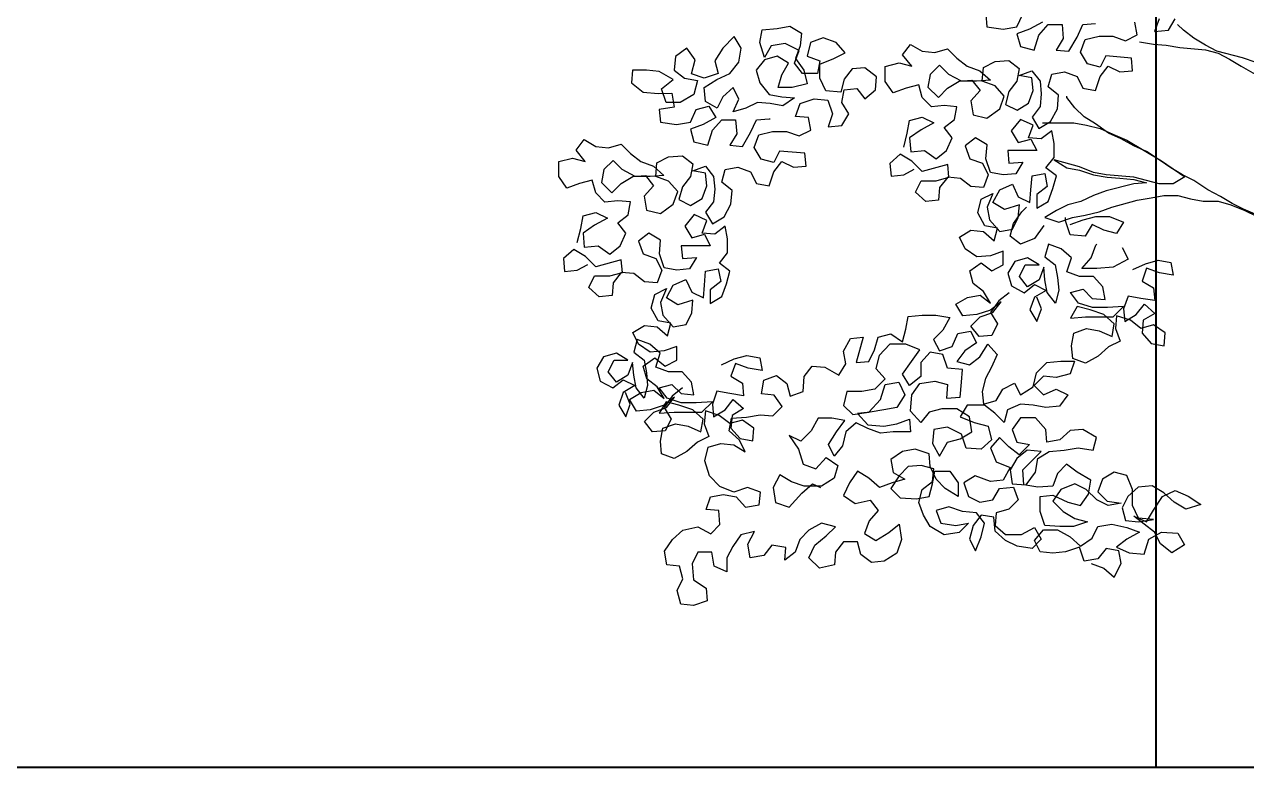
# Model space of a CAD drawing. Header units: millimetres. Extents: x 1564 to 2013, y 216 to 285.
# Drawn here: x 1713.51 to 1717.69, y 225.15 to 227.693 of the extents above; entities that cross this region are included whole.
import ezdxf

# ---------------------------------------------------------------- set-up
doc = ezdxf.new("R2010")
doc.units = ezdxf.units.MM
doc.header["$LTSCALE"] = 10
doc.layers.get('0').update_dxf_attribs({"color": 90})
doc.layers.add('PN 05', color=50, linetype='Continuous', lineweight=40)
doc.layers.add('PN 06', color=1, linetype='Continuous', lineweight=40)
doc.layers.add('ÁRVORE PRESERVADA', color=252, linetype='Continuous')

# ---------------------------------------------------------------- blocks, each defined once
blk = doc.blocks.new('A$C338F7350')
for points in [[(1.8595, 8.1568), (1.8743, 8.2162), (1.8841, 8.2705), (1.9385, 8.2854), (1.9879, 8.2608), (1.9336, 8.2311), (1.8842, 8.1964), (1.8892, 8.1371), (1.9485, 8.1421), (1.9979, 8.1075), (2.0424, 8.1422), (2.0671, 8.1966), (2.0324, 8.241), (2.0769, 8.2757), (2.0867, 8.33), (2.0323, 8.3349), (1.978, 8.3299), (1.9384, 8.3694), (1.9235, 8.4238), (1.8692, 8.4089), (1.8148, 8.3891), (1.7802, 8.4385), (1.7801, 8.5027), (1.8394, 8.5176), (1.8938, 8.5029), (1.8542, 8.5522), (1.8888, 8.5968), (1.9382, 8.5671), (1.9926, 8.5623), (2.0469, 8.5771), (2.0865, 8.5376), (2.131, 8.5031), (2.1854, 8.4833), (2.2299, 8.4438), (2.1706, 8.4389), (2.1064, 8.4388), (2.052, 8.4684), (2.0124, 8.5079), (1.9729, 8.4683), (1.9631, 8.4139), (2.0076, 8.3695), (2.0471, 8.4091), (2.0965, 8.4388), (2.1508, 8.4438), (2.1855, 8.3993), (2.146, 8.3548), (2.1559, 8.2955), (2.2152, 8.2807), (2.2696, 8.3203), (2.2893, 8.3747), (2.2497, 8.4192), (2.1953, 8.4389), (2.2002, 8.4982), (2.2496, 8.5229), (2.3089, 8.5279), (2.3534, 8.4934), (2.3436, 8.439), (2.3091, 8.3945), (2.2943, 8.3401), (2.3437, 8.3154), (2.3931, 8.3451), (2.4128, 8.3995), (2.4078, 8.4539), (2.3535, 8.4637), (2.4078, 8.4836), (2.4425, 8.4391), (2.4474, 8.3847), (2.4426, 8.3304), (2.408, 8.2859), (2.4377, 8.2365), (2.4871, 8.2662), (2.5167, 8.3205), (2.5216, 8.3799), (2.4771, 8.4144), (2.4919, 8.4688), (2.5462, 8.4787), (2.6006, 8.459), (2.6254, 8.4096), (2.6797, 8.3998), (2.6994, 8.4591), (2.734, 8.5036), (2.7835, 8.479), (2.8378, 8.4839), (2.8328, 8.5383), (2.7241, 8.5481), (2.6994, 8.4986), (2.645, 8.5134), (2.6153, 8.5628), (2.6351, 8.6172), (2.6943, 8.6321), (2.7537, 8.6321), (2.808, 8.6124), (2.8574, 8.6372), (2.8475, 8.6915)], [(2.9513, 8.7065), (2.9316, 8.6521), (2.9909, 8.6571), (3.0205, 8.7065)], [(2.2099, 8.7256), (2.2149, 8.6712), (2.2841, 8.6614), (2.3434, 8.6713), (2.3681, 8.7257)], [(2.4521, 8.6912), (2.3978, 8.6615), (2.3434, 8.6417), (2.3583, 8.5873), (2.4176, 8.5725), (2.4373, 8.6368), (2.4768, 8.6813), (2.5361, 8.6814), (2.5411, 8.6221), (2.5115, 8.5726), (2.5659, 8.5677), (2.6004, 8.6271), (2.6251, 8.6814), (2.6795, 8.6864)], [(3.6433, 8.5934), (3.6533, 8.5391), (3.6632, 8.4798), (3.6731, 8.4254), (3.6979, 8.376), (3.7078, 8.3216), (3.6633, 8.3562), (3.6287, 8.4105), (3.5792, 8.4451), (3.5298, 8.4698), (3.4754, 8.4895), (3.3666, 8.519), (3.3073, 8.5387), (3.1985, 8.5683), (3.1491, 8.593), (3.0996, 8.6226), (3.0551, 8.6571), (3.0304, 8.6818)], [(0.4635, 7.7493), (0.4783, 7.8086), (0.4882, 7.863), (0.5425, 7.8779), (0.592, 7.8532), (0.5376, 7.8235), (0.4882, 7.7889), (0.4932, 7.7296), (0.5525, 7.7346), (0.602, 7.7), (0.6464, 7.7347), (0.6711, 7.7891), (0.6365, 7.8335), (0.6809, 7.8681), (0.6907, 7.9225), (0.6364, 7.9274), (0.582, 7.9224), (0.5424, 7.9619), (0.5276, 8.0163), (0.4732, 8.0014), (0.4188, 7.9816), (0.3842, 8.031), (0.3841, 8.0952), (0.4434, 8.1101), (0.4978, 8.0953), (0.4582, 8.1447), (0.4928, 8.1892), (0.5422, 8.1596), (0.5966, 8.1547), (0.651, 8.1696), (0.6905, 8.1301), (0.7351, 8.0955), (0.7894, 8.0758), (0.834, 8.0363), (0.7747, 8.0313), (0.7104, 8.0313), (0.656, 8.0609), (0.6164, 8.1004), (0.5769, 8.0608), (0.5671, 8.0064), (0.6116, 7.962), (0.6511, 8.0016), (0.7005, 8.0313), (0.7549, 8.0363), (0.7895, 7.9918), (0.75, 7.9473), (0.76, 7.888), (0.8193, 7.8732), (0.8736, 7.9128), (0.8933, 7.9672), (0.8538, 8.0116), (0.7994, 8.0313), (0.8043, 8.0907), (0.8537, 8.1154), (0.913, 8.1204), (0.9575, 8.0859), (0.9476, 8.0315), (0.9131, 7.987), (0.8983, 7.9326), (0.9478, 7.9079), (0.9972, 7.9376), (1.0169, 7.992), (1.0119, 8.0464), (0.9575, 8.0562), (1.0119, 8.076), (1.0465, 8.0316), (1.0515, 7.9772), (1.0466, 7.9228), (1.012, 7.8783), (1.0417, 7.8289), (1.0911, 7.8586), (1.1207, 7.913), (1.1256, 7.9723), (1.0811, 8.0069), (1.0959, 8.0613), (1.1503, 8.0712), (1.2046, 8.0515), (1.2294, 8.0021), (1.2838, 7.9923), (1.3035, 8.0516), (1.338, 8.0961), (1.3875, 8.0714), (1.4419, 8.0764), (1.4369, 8.1308), (1.3281, 8.1406), (1.3035, 8.0911), (1.2491, 8.1059), (1.2194, 8.1553), (1.2391, 8.2097), (1.2984, 8.2246), (1.3577, 8.2246), (1.4121, 8.2049), (1.4615, 8.2297), (1.4515, 8.284), (1.3972, 8.2889), (1.4169, 8.3433), (1.4762, 8.3631), (1.5355, 8.3582), (1.5553, 8.2989), (1.5356, 8.2445), (1.5949, 8.2495), (1.6245, 8.299), (1.5948, 8.3484), (1.6047, 8.4028), (1.659, 8.4078), (1.6937, 8.3633), (1.7381, 8.4029), (1.743, 8.4573), (1.6935, 8.4968), (1.6392, 8.4918), (1.6046, 8.4473), (1.5898, 8.3929), (1.5256, 8.3978), (1.5008, 8.4521), (1.5008, 8.5114), (1.5601, 8.5362), (1.6095, 8.5609), (1.5699, 8.6054), (1.5155, 8.6251), (1.4611, 8.6053), (1.4464, 8.546), (1.5008, 8.5262), (1.4909, 8.4719), (1.4267, 8.4718), (1.392, 8.5163), (1.4117, 8.5706), (1.3524, 8.6002), (1.2931, 8.5903), (1.2635, 8.5408), (1.2437, 8.6051), (1.2535, 8.6595), (1.3178, 8.6645), (1.3721, 8.6744), (1.4216, 8.6448), (1.4167, 8.5904), (1.3969, 8.536), (1.4316, 8.4866), (1.4465, 8.4273), (1.3822, 8.4125), (1.3229, 8.4124), (1.3377, 8.4668), (1.3673, 8.5162), (1.3179, 8.5458), (1.2635, 8.531), (1.229, 8.4864), (1.2438, 8.4321), (1.2834, 8.3827), (1.3378, 8.3729), (1.3922, 8.368), (1.3428, 8.3333), (1.2884, 8.3432), (1.234, 8.3481), (1.1846, 8.3233), (1.1303, 8.3084), (1.1549, 8.3628), (1.1302, 8.4122), (1.0857, 8.3726), (1.0611, 8.3232), (1.0116, 8.3528), (1.0066, 8.4121), (1.0609, 8.4468), (1.1153, 8.4715), (1.1548, 8.521), (1.1646, 8.5803), (1.1349, 8.6297), (1.0855, 8.5802), (1.051, 8.5258), (1.0659, 8.4715), (1.0066, 8.4516), (0.9522, 8.4714), (0.967, 8.5307), (0.9323, 8.5801), (0.8829, 8.5454), (0.878, 8.4861), (0.9226, 8.4516), (0.9769, 8.4417), (0.9622, 8.3824), (0.9029, 8.3478), (0.8436, 8.3477), (0.8237, 8.407), (0.8731, 8.4466), (0.8138, 8.4811), (0.7594, 8.486), (0.7001, 8.486), (0.6952, 8.4316), (0.7447, 8.3921), (0.8089, 8.3872), (0.8682, 8.3873), (0.8782, 8.328), (0.8139, 8.318), (0.8189, 8.2637), (0.8881, 8.2538), (0.9474, 8.2638), (0.9721, 8.3182), (1.0265, 8.333), (1.0562, 8.2836), (1.0018, 8.2539), (0.9475, 8.2341), (0.9623, 8.1798), (1.0217, 8.165), (1.0414, 8.2293), (1.0809, 8.2738), (1.1402, 8.2738), (1.1452, 8.2145), (1.1156, 8.1651), (1.1699, 8.1602), (1.2045, 8.2195), (1.2291, 8.2739), (1.2835, 8.2789), (1.2885, 8.2789)], [(2.8674, 8.6075), (2.9267, 8.5977), (2.981, 8.5928), (3.0404, 8.583), (3.1491, 8.5732), (3.2035, 8.5584), (3.2529, 8.5337), (3.3024, 8.5041), (3.3617, 8.4696)], [(3.3722, 7.8666), (3.3128, 7.8913), (3.2634, 7.916), (3.2139, 7.9456), (3.1595, 7.9752), (3.1002, 8.0147), (3.0507, 8.0393), (3.0013, 8.0689), (2.9518, 8.1035), (2.8974, 8.138), (2.843, 8.1627), (2.7887, 8.1923), (2.7343, 8.217), (2.6799, 8.2564), (2.6304, 8.2861), (2.5908, 8.3256), (2.5562, 8.37), (2.5562, 8.375)], [(2.3098, 7.5345), (2.2654, 7.4999), (2.2308, 7.4504), (2.2605, 7.401), (2.2359, 7.3516), (2.1815, 7.3466), (2.1469, 7.391), (2.1864, 7.4306), (2.2407, 7.4504), (2.2753, 7.4949), (2.2308, 7.4603), (2.1715, 7.4405), (2.1122, 7.4355), (2.0825, 7.4849), (2.1319, 7.5146), (2.1863, 7.5245), (2.2308, 7.49), (2.2011, 7.5394), (2.1566, 7.5739), (2.1417, 7.6283), (2.1911, 7.6629), (2.2356, 7.6283), (2.285, 7.6531), (2.285, 7.7124), (2.2306, 7.6926), (2.1713, 7.6876), (2.1219, 7.7222), (2.0971, 7.7716), (2.1465, 7.8013), (2.2009, 7.7964), (2.2454, 7.7569), (2.2602, 7.8112), (2.2058, 7.8211), (2.1761, 7.8754), (2.1909, 7.9347), (2.2403, 7.9595), (2.2156, 7.9002), (2.2255, 7.8458), (2.2701, 7.7964), (2.3244, 7.8064), (2.3491, 7.8558), (2.354, 7.9102), (2.2897, 7.8903), (2.2403, 7.92), (2.2699, 7.9744), (2.3242, 7.9991), (2.349, 7.9448), (2.3985, 7.9201), (2.4033, 7.9745), (2.4082, 8.0338), (2.4626, 8.0437), (2.4725, 7.9894), (2.4281, 7.9547), (2.4281, 7.8954), (2.4775, 7.9251), (2.4972, 7.9795), (2.512, 8.0339), (2.4675, 8.0684), (2.5021, 8.113), (2.502, 8.1723), (2.4921, 8.2266), (2.4476, 8.192), (2.3933, 8.1969), (2.413, 8.2513), (2.3586, 8.2759), (2.3191, 8.2265), (2.3488, 8.1771), (2.4031, 8.1919), (2.4279, 8.1425), (2.3043, 8.1424), (2.3093, 8.0881), (2.3686, 8.0931), (2.339, 8.0436), (2.2847, 8.0386), (2.2303, 8.0485), (2.2105, 8.1077), (2.2154, 8.1671), (2.1659, 8.1967), (2.1215, 8.162), (2.1413, 8.1077), (2.1957, 8.088), (2.2204, 8.0386), (2.2007, 7.9842), (2.1463, 7.9891), (2.1018, 8.0236), (2.0474, 8.0285), (2.0129, 7.984), (2.008, 7.9296), (1.9536, 7.9246), (1.9091, 7.9641), (1.9338, 8.0136), (1.998, 8.0136), (2.0524, 8.0285), (2.0474, 8.0829), (1.9387, 8.0531), (1.8942, 8.0976), (1.8447, 8.1272), (1.8003, 8.0876), (1.8053, 8.0332), (1.8596, 8.0382), (1.9041, 8.063)], [(2.4525, 8.2612), (2.586, 8.2613), (2.6403, 8.2515), (2.6997, 8.2367), (2.754, 8.212), (2.8134, 8.1874), (2.9617, 8.0985), (3.0606, 8.0294), (3.0112, 7.9997), (2.9519, 7.9997), (2.8432, 8.0292), (2.7245, 8.039), (2.6702, 8.0489), (2.6108, 8.0735), (2.5021, 8.1031), (2.5565, 8.0685), (2.6108, 8.0587), (2.6702, 8.039), (2.7295, 8.0291), (2.7839, 8.0242), (2.8432, 8.0194), (2.8976, 8.0046), (2.8432, 7.9996), (2.7246, 7.9698), (2.6703, 7.95), (2.6159, 7.9252), (2.5616, 7.9104), (2.5122, 7.8856), (2.4628, 7.8559), (2.5221, 7.8362), (2.5814, 7.856), (2.6357, 7.866), (2.695, 7.8808), (2.7494, 7.9007), (2.8581, 7.9304), (2.9174, 7.9403), (2.9717, 7.9503), (3.0311, 7.9503), (3.0854, 7.9356), (3.1398, 7.9257), (3.2041, 7.9258), (3.2584, 7.911), (3.3178, 7.8863), (3.3672, 7.8617)], [(2.4579, 7.8213), (2.4184, 7.7669), (2.3591, 7.7421), (2.3146, 7.7767), (2.3293, 7.8311), (2.3639, 7.8805), (2.3836, 7.9003)], [(0.9139, 7.127), (0.8694, 7.0923), (0.8349, 7.0429), (0.8646, 6.9935), (0.8399, 6.944), (0.7855, 6.9391), (0.7509, 6.9835), (0.7904, 7.0231), (0.8448, 7.0429), (0.8793, 7.0874), (0.8349, 7.0528), (0.7756, 7.0329), (0.7163, 7.028), (0.6866, 7.0774), (0.736, 7.1071), (0.7903, 7.117), (0.8348, 7.0824), (0.8051, 7.1318), (0.7606, 7.1664), (0.7457, 7.2207), (0.7951, 7.2554), (0.8397, 7.2208), (0.8891, 7.2456), (0.889, 7.3049), (0.8347, 7.2851), (0.7753, 7.2801), (0.7259, 7.3146), (0.7011, 7.364), (0.7505, 7.3937), (0.8049, 7.3888), (0.8494, 7.3493), (0.8642, 7.4037), (0.8098, 7.4136), (0.7801, 7.4679), (0.7949, 7.5272), (0.8443, 7.552), (0.8196, 7.4926), (0.8296, 7.4383), (0.8741, 7.3889), (0.9285, 7.3988), (0.9531, 7.4483), (0.958, 7.5027), (0.8938, 7.4828), (0.8443, 7.5124), (0.8739, 7.5668), (0.9283, 7.5916), (0.953, 7.5372), (1.0025, 7.5126), (1.0074, 7.5669), (1.0123, 7.6263), (1.0666, 7.6362), (1.0766, 7.5818), (1.0321, 7.5472), (1.0322, 7.4879), (1.0816, 7.5176), (1.1013, 7.572), (1.1161, 7.6264), (1.0715, 7.6609), (1.1061, 7.7054), (1.1061, 7.7647), (1.0961, 7.8191), (1.0517, 7.7845), (0.9973, 7.7893), (1.017, 7.8437), (0.9626, 7.8684), (0.9231, 7.8189), (0.9528, 7.7695), (1.0072, 7.7844), (1.0319, 7.735), (0.9084, 7.7349), (0.9134, 7.6805), (0.9727, 7.6855), (0.9431, 7.6361), (0.8887, 7.6311), (0.8343, 7.6409), (0.8145, 7.7002), (0.8194, 7.7595), (0.7699, 7.7891), (0.7255, 7.7545), (0.7453, 7.7002), (0.7997, 7.6804), (0.8245, 7.631), (0.8047, 7.5766), (0.7504, 7.5815), (0.7058, 7.6161), (0.6515, 7.621), (0.6169, 7.5765), (0.612, 7.5221), (0.5577, 7.5171), (0.5131, 7.5566), (0.5378, 7.6061), (0.6021, 7.6061), (0.6564, 7.621), (0.6514, 7.6754), (0.5427, 7.6456), (0.4982, 7.69), (0.4487, 7.7197), (0.4043, 7.6801), (0.4093, 7.6257), (0.4637, 7.6307), (0.5081, 7.6555)], [(2.5715, 7.8264), (2.6259, 7.8462), (2.6802, 7.8611), (2.7395, 7.8611), (2.7989, 7.8364), (2.7693, 7.787), (2.7149, 7.8018), (2.6654, 7.8264), (2.6358, 7.777), (2.5716, 7.7819), (2.5517, 7.8412), (2.5517, 7.856)], [(2.8386, 7.6338), (2.8929, 7.6586), (2.9473, 7.6735), (3.0017, 7.6636), (3.0116, 7.6093), (2.9523, 7.6191), (2.8979, 7.6388), (2.8782, 7.5845), (2.9276, 7.5548), (2.9326, 7.5005), (2.8733, 7.5103), (2.8189, 7.5201), (2.7992, 7.4658), (2.8042, 7.4114), (2.8536, 7.4411), (2.8882, 7.4856), (2.9327, 7.4461), (2.8833, 7.4164), (2.8784, 7.362), (2.918, 7.3176), (2.9723, 7.3078), (2.9772, 7.3621), (2.9278, 7.3967), (2.8734, 7.3818), (2.8289, 7.4164), (2.7696, 7.4361), (2.7647, 7.3817), (2.7845, 7.3274), (2.7351, 7.3026), (2.6907, 7.263), (2.6363, 7.2333), (2.5819, 7.253), (2.5769, 7.3074), (2.5868, 7.3618), (2.6411, 7.3816), (2.6955, 7.3718), (2.7499, 7.3471), (2.7597, 7.4015), (2.7152, 7.441), (2.6559, 7.4607), (2.6015, 7.4755), (2.5719, 7.426), (2.6361, 7.431), (2.7548, 7.4311), (2.7992, 7.4756), (2.73, 7.4706), (2.6658, 7.4706), (2.6064, 7.4903), (2.5718, 7.5347), (2.6261, 7.5496), (2.6657, 7.5101), (2.7201, 7.5052), (2.7102, 7.5596), (2.6706, 7.604), (2.6113, 7.604), (2.5569, 7.6237), (2.5766, 7.683), (2.5321, 7.7225), (2.4777, 7.7422), (2.4629, 7.6879), (2.5074, 7.6533), (2.5174, 7.599), (2.5224, 7.5446), (2.5076, 7.4902), (2.4729, 7.5347), (2.463, 7.589), (2.458, 7.6434), (2.4383, 7.589), (2.3889, 7.5593), (2.3543, 7.6037), (2.3789, 7.6532), (2.4382, 7.6532), (2.3888, 7.6829), (2.3344, 7.668), (2.3048, 7.6185), (2.3197, 7.5642), (2.3741, 7.5346), (2.4185, 7.5692), (2.468, 7.5445), (2.4186, 7.5148), (2.3989, 7.4605), (2.4286, 7.4111), (2.4483, 7.4654), (2.4285, 7.5148)], [(2.794, 7.7277), (2.8188, 7.6783), (2.7546, 7.6437), (2.6854, 7.6386), (2.6211, 7.6386), (2.6606, 7.6831), (2.6803, 7.7375), (2.6853, 7.7424)], [(2.6601, 6.3764), (2.7145, 6.3566), (2.759, 6.3172), (2.7886, 6.3765), (2.7787, 6.4308), (2.7243, 6.4407), (2.6897, 6.3962), (2.6304, 6.3862), (2.6106, 6.4455), (2.5513, 6.4257), (2.497, 6.4207), (2.4426, 6.4256), (2.4178, 6.475), (2.4573, 6.5195), (2.5166, 6.5196), (2.571, 6.49), (2.6156, 6.4505), (2.6649, 6.4851), (2.6896, 6.5346), (2.7489, 6.5445), (2.8132, 6.5297), (2.8676, 6.51), (2.8132, 6.4803), (2.7688, 6.4457), (2.8232, 6.421), (2.8874, 6.4161), (2.9071, 6.4804), (2.9615, 6.5101), (3.0307, 6.5052), (3.0604, 6.4558), (3.006, 6.4212), (2.9566, 6.4607), (2.9318, 6.5101), (2.8428, 6.5792), (2.8972, 6.5545), (2.9268, 6.604), (2.9663, 6.6633), (3.0206, 6.6881), (3.075, 6.6634), (3.1294, 6.6289), (3.0652, 6.609), (3.0157, 6.6386), (2.9712, 6.6781), (2.9217, 6.7078), (2.8624, 6.7028), (2.818, 6.6632), (2.7933, 6.6137), (2.8082, 6.5594), (2.8626, 6.5545), (2.9268, 6.5644), (2.8626, 6.5693), (2.8378, 6.6237), (2.8377, 6.6928), (2.813, 6.7521), (2.7586, 6.7669), (2.7092, 6.7372), (2.6895, 6.6828), (2.7291, 6.6433), (2.7884, 6.6335), (2.734, 6.6236), (2.6846, 6.6482), (2.64, 6.6927), (2.5906, 6.7173), (2.5313, 6.6926), (2.4968, 6.6431), (2.5413, 6.5987), (2.5907, 6.5691), (2.6451, 6.5543), (2.5858, 6.5345), (2.5265, 6.5344), (2.4623, 6.5393), (2.4424, 6.5986), (2.4424, 6.6628), (2.4967, 6.6678), (2.561, 6.6382), (2.6154, 6.6235), (2.6499, 6.6729), (2.6598, 6.7322), (2.6004, 6.7668), (2.5559, 6.8013), (2.5164, 6.7617), (2.4967, 6.7074), (2.4324, 6.7024), (2.3731, 6.7122), (2.3681, 6.7764), (2.4471, 6.8556), (2.3878, 6.8605), (2.3434, 6.8258), (2.3138, 6.7764), (2.3237, 6.7171), (2.383, 6.7122), (2.4225, 6.7666), (2.4323, 6.8259), (2.4817, 6.8556), (2.546, 6.8606), (2.6053, 6.8706), (2.6695, 6.8607), (2.6843, 6.9151), (2.625, 6.9497), (2.5706, 6.9447), (2.5262, 6.9051), (2.4718, 6.8952), (2.4668, 6.9495), (2.4223, 6.9989), (2.358, 6.9988), (2.3235, 6.9494), (2.3433, 6.895), (2.3977, 6.8852), (2.3532, 6.8407), (2.3087, 6.8752), (2.2692, 6.9147), (2.2297, 6.8702), (2.2544, 6.8109), (2.3138, 6.7863), (2.2841, 6.7319), (2.2298, 6.7269), (2.1655, 6.7515), (2.1161, 6.7218), (2.1359, 6.6626), (2.1854, 6.6379), (2.2397, 6.6478), (2.2694, 6.6973), (2.3287, 6.7023), (2.3485, 6.6479), (2.309, 6.6083), (2.2546, 6.5935), (2.2497, 6.5391), (2.2942, 6.4996), (2.3634, 6.4997), (2.4178, 6.5294), (2.4475, 6.48), (2.408, 6.4404), (2.3437, 6.4502), (2.2943, 6.4749), (2.2498, 6.5144), (2.2448, 6.5737), (2.1904, 6.5835), (2.1558, 6.539), (2.141, 6.4797), (2.1658, 6.4303), (2.1905, 6.4896), (2.2052, 6.5489), (2.1706, 6.5934), (2.1113, 6.5983), (2.052, 6.618), (1.9976, 6.6031), (2.0174, 6.5488), (2.0817, 6.5389), (2.136, 6.5489), (2.0965, 6.5093), (2.0323, 6.4994), (1.973, 6.5339), (1.9433, 6.5833), (1.9234, 6.6376), (1.9382, 6.692), (1.9827, 6.7267), (1.9876, 6.781), (1.9332, 6.7958), (1.8788, 6.7908), (1.8393, 6.7512), (1.8048, 6.6968), (1.8443, 6.6573), (1.9135, 6.6525), (1.9679, 6.6624), (1.9827, 6.7168), (1.9925, 6.7712), (2.0568, 6.7712), (2.0914, 6.7218), (2.0915, 6.6625), (2.0371, 6.6971), (1.9975, 6.7366), (1.9727, 6.7909), (1.9677, 6.8453), (1.9084, 6.865), (1.854, 6.8551), (1.8046, 6.8204), (1.8146, 6.766), (1.864, 6.7364), (1.8097, 6.7216), (1.7553, 6.7017), (1.7108, 6.7412), (1.6614, 6.7709), (1.6268, 6.7214), (1.6021, 6.667), (1.6516, 6.6325), (1.7158, 6.6473), (1.7505, 6.6029), (1.711, 6.5584), (1.6913, 6.504), (1.7407, 6.4744), (1.795, 6.509), (1.8395, 6.5437), (1.8494, 6.4794), (1.8297, 6.4201), (1.7754, 6.3854), (1.721, 6.3805), (1.6765, 6.415), (1.6616, 6.4694), (1.6023, 6.4693), (1.5678, 6.4248), (1.5629, 6.3704), (1.4986, 6.3555), (1.4541, 6.4), (1.4788, 6.4544), (1.5282, 6.494), (1.5677, 6.5335), (1.5084, 6.5483), (1.454, 6.5186), (1.4145, 6.479), (1.3948, 6.4246), (1.3503, 6.39), (1.3552, 6.4444), (1.2959, 6.4542), (1.2614, 6.4097), (1.2021, 6.3997), (1.1921, 6.459), (1.2217, 6.5134), (1.1624, 6.4986), (1.1279, 6.4491), (1.1032, 6.3997), (1.1033, 6.3403), (1.0489, 6.365), (1.0389, 6.4243), (0.9796, 6.4243), (0.955, 6.3748), (0.96, 6.3056), (1.0144, 6.2711), (1.0193, 6.2167), (0.9601, 6.1969), (0.9057, 6.2018), (0.8908, 6.2611), (0.9155, 6.3105), (0.9006, 6.3649), (0.8462, 6.3698), (0.8363, 6.4291), (0.8708, 6.4785), (0.9153, 6.5181), (0.9795, 6.533), (1.0339, 6.5034), (1.0734, 6.543), (1.0684, 6.6023), (1.014, 6.6072), (1.0338, 6.6615), (1.0881, 6.6715), (1.1425, 6.6616), (1.1821, 6.6172), (1.2414, 6.6271), (1.2463, 6.6815), (1.1919, 6.7012), (1.1326, 6.6814), (1.0733, 6.7061), (1.0287, 6.7505), (1.0089, 6.8147), (1.0237, 6.8741), (1.078, 6.8889), (1.1324, 6.884), (1.1819, 6.8544), (1.1571, 6.9038), (1.1126, 6.9433), (1.1224, 6.9977), (1.1867, 7.0027), (1.246, 7.0127), (1.3003, 7.0078), (1.3398, 7.0473), (1.3052, 7.0967), (1.2508, 7.1016), (1.2607, 7.1609), (1.315, 7.1808), (1.3595, 7.1462), (1.3744, 7.0918), (1.4288, 7.1117), (1.4336, 7.1759), (1.4682, 7.2204), (1.5226, 7.2155), (1.5819, 7.181), (1.6115, 7.2305), (1.6016, 7.2848), (1.6312, 7.3392), (1.6856, 7.3442), (1.656, 7.2354), (1.7104, 7.2404), (1.735, 7.2899), (1.7498, 7.3443), (1.8042, 7.3591), (1.8536, 7.3246), (1.8684, 7.379), (1.8782, 7.4333), (1.9375, 7.4383), (1.9968, 7.4384), (2.0562, 7.4286), (2.0266, 7.3742), (1.987, 7.3346), (2.0118, 7.2852), (2.0662, 7.305), (2.0908, 7.3594), (2.1452, 7.3693), (2.1699, 7.3199), (2.1205, 7.2853), (2.086, 7.2408), (2.1404, 7.226), (2.1848, 7.2606), (2.2194, 7.315), (2.2589, 7.2706), (2.2343, 7.2162), (2.2096, 7.1668), (2.1948, 7.1124), (2.1998, 7.058), (2.2542, 7.0729), (2.2838, 7.1223), (2.3332, 7.1471), (2.358, 7.0977), (2.4123, 7.1323), (2.4271, 7.1917), (2.4715, 7.2362), (2.5308, 7.2412), (2.5901, 7.2412), (2.5704, 7.1869), (2.5111, 7.172), (2.4567, 7.1769), (2.4172, 7.1373), (2.4568, 7.0978), (2.5111, 7.1225), (2.5606, 7.0979), (2.526, 7.0484), (2.4667, 7.0434), (2.4124, 7.0533), (2.358, 7.0582), (2.3036, 7.0334), (2.2889, 6.979), (2.2493, 7.0185), (2.2048, 7.0531), (2.1306, 7.053), (2.101, 7.0036), (2.1604, 6.9789), (2.2197, 6.9641), (2.2346, 6.9048), (2.1901, 6.8652), (2.1259, 6.8701), (2.106, 6.9294), (2.0467, 6.959), (1.9874, 6.9491), (1.9825, 6.8898), (2.0122, 6.8354), (2.0468, 6.8948), (2.1011, 6.9096), (2.1505, 6.9393), (2.1406, 7.0036), (2.0862, 7.0381), (2.0219, 7.0381), (1.9676, 7.0232), (1.933, 6.9787), (1.8885, 7.0281), (1.8934, 7.0973), (1.9279, 7.1467), (1.9922, 7.1567), (2.0465, 7.1419), (2.0416, 7.0826), (2.101, 7.0876), (2.1058, 7.1518), (2.1107, 7.2062), (2.0465, 7.2111), (2.0266, 7.2704), (1.9723, 7.2802), (1.9328, 7.2357), (1.9328, 7.1764), (1.8834, 7.1368), (1.8537, 7.1862), (1.8932, 7.2406), (1.9278, 7.2901), (1.8684, 7.3147), (1.7993, 7.3146), (1.7548, 7.2652), (1.74, 7.2108), (1.7796, 7.1664), (1.7352, 7.1218), (1.6808, 7.1119), (1.6166, 7.1118), (1.6018, 7.0525), (1.6414, 7.013), (1.7106, 7.023), (1.7599, 7.0774), (1.7796, 7.1416), (1.8389, 7.1516), (1.8637, 7.0972), (1.8292, 7.0428), (1.7748, 7.0329), (1.7155, 7.023), (1.6611, 7.018), (1.7057, 6.9686), (1.7749, 6.9637), (1.8292, 6.9736), (1.8836, 6.9935), (1.8886, 6.9391), (1.8144, 6.939), (1.7601, 6.934), (1.7057, 6.9538), (1.6562, 6.9784), (1.6118, 6.9389), (1.597, 6.8795), (1.5625, 6.835), (1.5377, 6.8844), (1.5722, 6.9388), (1.6068, 6.9883), (1.5524, 6.9981), (1.4931, 6.9981), (1.4635, 6.9437), (1.4191, 6.8991), (1.3696, 6.9238), (1.4092, 6.8645), (1.429, 6.8003), (1.4834, 6.7806), (1.5279, 6.83), (1.5773, 6.7955), (1.5625, 6.7411), (1.5082, 6.7065), (1.4341, 6.7064), (1.3797, 6.7261), (1.3302, 6.7557), (1.3006, 6.7013), (1.3106, 6.6371), (1.3699, 6.6174), (1.4242, 6.6767), (1.4687, 6.7163), (1.5033, 6.7015)], [(1.0804, 7.2263), (1.1348, 7.2511), (1.1891, 7.266), (1.2435, 7.2561), (1.2534, 7.2018), (1.1941, 7.2116), (1.1397, 7.2313), (1.12, 7.1769), (1.1695, 7.1473), (1.1744, 7.093), (1.1151, 7.1028), (1.0608, 7.1126), (1.041, 7.0582), (1.046, 7.0039), (1.0954, 7.0336), (1.13, 7.0781), (1.1745, 7.0386), (1.1251, 7.0089), (1.1202, 6.9545), (1.1598, 6.9101), (1.2142, 6.9002), (1.2191, 6.9546), (1.1696, 6.9892), (1.1152, 6.9743), (1.0707, 7.0088), (1.0114, 7.0286), (1.0065, 6.9742), (1.0263, 6.9198), (0.9769, 6.8951), (0.9325, 6.8555), (0.8781, 6.8258), (0.8238, 6.8455), (0.8188, 6.8999), (0.8286, 6.9543), (0.883, 6.9741), (0.9373, 6.9642), (0.9917, 6.9396), (1.0016, 6.9939), (0.957, 7.0334), (0.8977, 7.0532), (0.8433, 7.0679), (0.8137, 7.0185), (0.878, 7.0235), (0.9966, 7.0236), (1.041, 7.0681), (0.9718, 7.0631), (0.9076, 7.0631), (0.8483, 7.0828), (0.8136, 7.1272), (0.868, 7.1421), (0.9075, 7.1026), (0.9619, 7.0977), (0.952, 7.1521), (0.9124, 7.1965), (0.8531, 7.1965), (0.7987, 7.2162), (0.8184, 7.2755), (0.7739, 7.315), (0.7195, 7.3347), (0.7047, 7.2803), (0.7493, 7.2458), (0.7592, 7.1914), (0.7642, 7.1371), (0.7494, 7.0827), (0.7148, 7.1271), (0.7048, 7.1815), (0.6998, 7.2359), (0.6801, 7.1815), (0.6307, 7.1518), (0.5961, 7.1962), (0.6208, 7.2457), (0.6801, 7.2457), (0.6306, 7.2753), (0.5763, 7.2605), (0.5466, 7.211), (0.5615, 7.1566), (0.6159, 7.127), (0.6604, 7.1617), (0.7098, 7.137), (0.6604, 7.1073), (0.6407, 7.0529), (0.6704, 7.0035), (0.6901, 7.0579), (0.6703, 7.1073)]]:
    blk.add_lwpolyline(points)

msp = doc.modelspace()

# ---------------------------------------------------------------- linework, layer by layer
at = {"layer": 'PN 05'}
msp.add_line((1717.3802, 230.45), (1717.3802, 225.15), dxfattribs=at)
at = {"layer": 'PN 06'}
msp.add_line((1719.3802, 225.15), (1696.2552, 225.15), dxfattribs=at)

# ---------------------------------------------------------------- block references
at = {"layer": 'ÁRVORE PRESERVADA', "xscale": 0.7999999999999545, "yscale": 0.8000000000001819, "zscale": 0.8}
msp.add_blockref('A$C338F7350', (1715.0298, 220.7475), dxfattribs=at)

doc.saveas('drawing.dxf')
